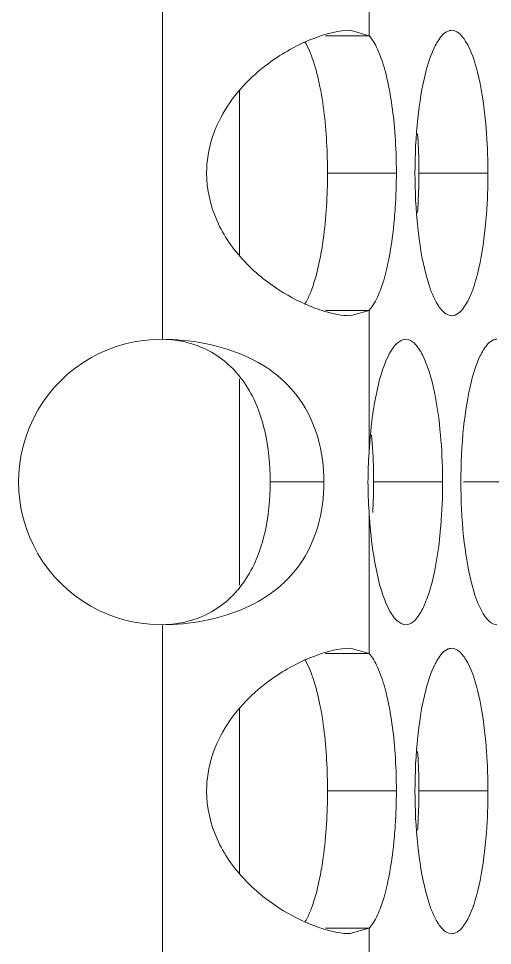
# Model space of a CAD drawing. Header units: millimetres. Extents: x 1177 to 4147, y 93 to 2194.
# Drawn here: x 2888.16 to 2898.13, y 1855.98 to 1875.46 of the extents above; entities that cross this region are included whole.
import ezdxf

# ---------------------------------------------------------------- set-up
doc = ezdxf.new("R2010")
doc.units = ezdxf.units.MM
doc.header["$LTSCALE"] = 0.1
doc.layers.get('0').update_dxf_attribs({"lineweight": 13})
doc.layers.add('标注', color=251, linetype='Continuous', lineweight=9)

msp = doc.modelspace()

# ---------------------------------------------------------------- linework, layer by layer
for p, q in [((2895.532, 1875.104), (2895.532, 1878.091)), ((2891.191, 1868.722), (2891.191, 1875.712)), ((2891.191, 1868.722), (2891.191, 1875.712)), ((2895.532, 1866.343), (2895.532, 1869.33)), ((2895.532, 1862.114), (2895.532, 1865.101)), ((2891.191, 1855.731), (2891.191, 1862.722)), ((2891.191, 1855.731), (2891.191, 1862.722)), ((2895.532, 1853.352), (2895.532, 1856.339))]:
    msp.add_line(p, q)
at = {"layer": '标注'}
for p, q in [((2894.616, 1875.104), (2895.532, 1875.104)), ((2895.532, 1875.104), (2895.137, 1875.217)), ((2892.81, 1873.955), (2892.81, 1870.478)), ((2894.658, 1872.217), (2896.106, 1872.217)), ((2896.581, 1872.217), (2898.032, 1872.217)), ((2894.616, 1869.33), (2895.532, 1869.33)), ((2895.137, 1869.217), (2895.532, 1869.33)), ((2892.81, 1867.889), (2892.81, 1863.554)), ((2893.453, 1865.722), (2894.584, 1865.722)), ((2895.628, 1865.722), (2897.078, 1865.722)), ((2897.516, 1865.722), (2898.97, 1865.722)), ((2894.616, 1862.114), (2895.532, 1862.114)), ((2895.532, 1862.114), (2895.137, 1862.226)), ((2892.81, 1860.965), (2892.81, 1857.488)), ((2894.658, 1859.226), (2896.106, 1859.226)), ((2896.581, 1859.226), (2898.032, 1859.226)), ((2894.616, 1856.339), (2895.532, 1856.339)), ((2895.137, 1856.227), (2895.532, 1856.339))]:
    msp.add_line(p, q, dxfattribs=at)
for centre, radius, start, end in [((2891.161, 1865.722), 3, 89.4166, 270.5834), ((2904.136, 1865.714), 8.627, 175.8208, 179.9495), ((2904.136, 1865.729), 8.627, 180.0505, 184.1792), ((2884.338, 1865.721), 11.29, 356.7614, 0.0035)]:
    msp.add_arc(centre, radius, start, end, dxfattribs=at)
for points, knots in [([(2895.137, 1875.217), (2894.895, 1875.216), (2894.332, 1875.067), (2893.824, 1874.803), (2893.553, 1874.618)], [0, 0, 0, 0, 0.425121, 1, 1, 1, 1]), ([(2896.065, 1873.171), (2896.029, 1873.581), (2895.951, 1874.146), (2895.738, 1874.786), (2895.608, 1875.023), (2895.532, 1875.104)], [0, 0, 0, 0, 0.608781, 0.835781, 1, 1, 1, 1]), ([(2897.27, 1875.217), (2897.244, 1875.217), (2897.116, 1875.188), (2897.03, 1875.072), (2896.976, 1874.985)], [0, 0, 0, 0, 0.199148, 1, 1, 1, 1]), ([(2897.563, 1874.985), (2897.541, 1875.02), (2897.472, 1875.122), (2897.356, 1875.217), (2897.27, 1875.217)], [0, 0, 0, 0, 0.321082, 1, 1, 1, 1]), ([(2894.499, 1874.028), (2894.462, 1874.215), (2894.382, 1874.54), (2894.255, 1874.854), (2894.179, 1874.977)], [0, 0, 0, 0, 0.568754, 1, 1, 1, 1]), ([(2896.976, 1874.985), (2896.95, 1874.945), (2896.841, 1874.739), (2896.77, 1874.516), (2896.724, 1874.337)], [0, 0, 0, 0, 0.20579, 1, 1, 1, 1]), ([(2897.974, 1873.364), (2897.94, 1873.692), (2897.855, 1874.244), (2897.683, 1874.788), (2897.563, 1874.985)], [0, 0, 0, 0, 0.587706, 1, 1, 1, 1]), ([(2893.553, 1874.618), (2893.164, 1874.354), (2892.628, 1873.841), (2892.197, 1872.965), (2892.116, 1872.466), (2892.116, 1872.217)], [0, 0, 0, 0, 0.48685, 0.742674, 1, 1, 1, 1]), ([(2896.724, 1874.337), (2896.642, 1874.019), (2896.533, 1873.312), (2896.497, 1872.6), (2896.497, 1872.217)], [0, 0, 0, 0, 0.462348, 1, 1, 1, 1]), ([(2894.658, 1872.217), (2894.658, 1872.378), (2894.644, 1872.984), (2894.586, 1873.591), (2894.499, 1874.028)], [0, 0, 0, 0, 0.265985, 1, 1, 1, 1]), ([(2898.032, 1872.217), (2898.032, 1872.315), (2898.027, 1872.698), (2898.004, 1873.081), (2897.974, 1873.364)], [0, 0, 0, 0, 0.255763, 1, 1, 1, 1]), ([(2896.106, 1872.217), (2896.106, 1872.298), (2896.103, 1872.616), (2896.086, 1872.934), (2896.065, 1873.171)], [0, 0, 0, 0, 0.253876, 1, 1, 1, 1]), ([(2896.581, 1872.217), (2896.581, 1872.287), (2896.578, 1872.562), (2896.566, 1872.838), (2896.551, 1873.043)], [0, 0, 0, 0, 0.252958, 1, 1, 1, 1]), ([(2892.116, 1872.217), (2892.116, 1871.873), (2892.273, 1871.184), (2892.859, 1870.35), (2893.591, 1869.751), (2894.129, 1869.476), (2894.391, 1869.378)], [0, 0, 0, 0, 0.268228, 0.532568, 0.782157, 1, 1, 1, 1]), ([(2894.499, 1870.406), (2894.526, 1870.542), (2894.623, 1871.141), (2894.658, 1871.749), (2894.658, 1872.217)], [0, 0, 0, 0, 0.228138, 1, 1, 1, 1]), ([(2896.065, 1871.263), (2896.072, 1871.34), (2896.096, 1871.658), (2896.106, 1871.976), (2896.106, 1872.217)], [0, 0, 0, 0, 0.244708, 1, 1, 1, 1]), ([(2896.497, 1872.217), (2896.497, 1871.834), (2896.533, 1871.122), (2896.642, 1870.415), (2896.724, 1870.096)], [0, 0, 0, 0, 0.537652, 1, 1, 1, 1]), ([(2896.551, 1871.39), (2896.556, 1871.458), (2896.573, 1871.733), (2896.581, 1872.009), (2896.581, 1872.217)], [0, 0, 0, 0, 0.246013, 1, 1, 1, 1]), ([(2897.974, 1871.07), (2897.984, 1871.162), (2898.018, 1871.543), (2898.032, 1871.927), (2898.032, 1872.217)], [0, 0, 0, 0, 0.24218, 1, 1, 1, 1]), ([(2895.763, 1869.741), (2895.846, 1869.956), (2895.973, 1870.461), (2896.04, 1870.976), (2896.065, 1871.263)], [0, 0, 0, 0, 0.444382, 1, 1, 1, 1]), ([(2897.563, 1869.449), (2897.683, 1869.645), (2897.855, 1870.19), (2897.94, 1870.742), (2897.974, 1871.07)], [0, 0, 0, 0, 0.412294, 1, 1, 1, 1]), ([(2894.315, 1869.74), (2894.334, 1869.788), (2894.41, 1870.006), (2894.464, 1870.23), (2894.499, 1870.406)], [0, 0, 0, 0, 0.222237, 1, 1, 1, 1]), ([(2896.724, 1870.096), (2896.741, 1870.03), (2896.805, 1869.807), (2896.889, 1869.588), (2896.976, 1869.449)], [0, 0, 0, 0, 0.294324, 1, 1, 1, 1]), ([(2894.179, 1869.456), (2894.192, 1869.476), (2894.244, 1869.568), (2894.286, 1869.664), (2894.315, 1869.74)], [0, 0, 0, 0, 0.224904, 1, 1, 1, 1]), ([(2895.532, 1869.33), (2895.554, 1869.353), (2895.652, 1869.478), (2895.718, 1869.624), (2895.763, 1869.741)], [0, 0, 0, 0, 0.205277, 1, 1, 1, 1]), ([(2896.976, 1869.449), (2896.997, 1869.414), (2897.067, 1869.311), (2897.184, 1869.217), (2897.27, 1869.217)], [0, 0, 0, 0, 0.321073, 1, 1, 1, 1]), ([(2897.27, 1869.217), (2897.295, 1869.217), (2897.424, 1869.246), (2897.509, 1869.361), (2897.563, 1869.449)], [0, 0, 0, 0, 0.199481, 1, 1, 1, 1]), ([(2894.391, 1869.378), (2894.459, 1869.353), (2894.701, 1869.271), (2894.955, 1869.217), (2895.137, 1869.217)], [0, 0, 0, 0, 0.288359, 1, 1, 1, 1]), ([(2894.067, 1867.465), (2893.918, 1867.674), (2893.546, 1868.053), (2892.84, 1868.442), (2892.04, 1868.667), (2891.477, 1868.719), (2891.191, 1868.722)], [0, 0, 0, 0, 0.237278, 0.48061, 0.736199, 1, 1, 1, 1]), ([(2893.453, 1865.722), (2893.453, 1866.081), (2893.385, 1866.787), (2893.02, 1867.784), (2892.252, 1868.541), (2891.545, 1868.717), (2891.191, 1868.722)], [0, 0, 0, 0, 0.257867, 0.504597, 0.746083, 1, 1, 1, 1]), ([(2896.304, 1868.721), (2896.237, 1868.721), (2896.078, 1868.628), (2895.918, 1868.363), (2895.77, 1867.969), (2895.699, 1867.657), (2895.666, 1867.481)], [0, 0, 0, 0, 0.138263, 0.343336, 0.632179, 1, 1, 1, 1]), ([(2896.542, 1868.573), (2896.525, 1868.596), (2896.463, 1868.667), (2896.37, 1868.721), (2896.304, 1868.721)], [0, 0, 0, 0, 0.303752, 1, 1, 1, 1]), ([(2898.221, 1868.722), (2898.196, 1868.722), (2898.069, 1868.692), (2897.985, 1868.577), (2897.932, 1868.49)], [0, 0, 0, 0, 0.197833, 1, 1, 1, 1]), ([(2897.011, 1866.941), (2896.972, 1867.281), (2896.897, 1867.75), (2896.712, 1868.291), (2896.604, 1868.496), (2896.542, 1868.573)], [0, 0, 0, 0, 0.599408, 0.827175, 1, 1, 1, 1]), ([(2897.932, 1868.49), (2897.907, 1868.449), (2897.799, 1868.244), (2897.73, 1868.021), (2897.685, 1867.842)], [0, 0, 0, 0, 0.205443, 1, 1, 1, 1]), ([(2897.685, 1867.842), (2897.604, 1867.523), (2897.497, 1866.816), (2897.462, 1866.105), (2897.462, 1865.722)], [0, 0, 0, 0, 0.462235, 1, 1, 1, 1]), ([(2894.584, 1865.722), (2894.584, 1866.038), (2894.504, 1866.655), (2894.239, 1867.223), (2894.067, 1867.465)], [0, 0, 0, 0, 0.515812, 1, 1, 1, 1]), ([(2895.666, 1867.481), (2895.649, 1867.394), (2895.585, 1867.017), (2895.548, 1866.635), (2895.532, 1866.343)], [0, 0, 0, 0, 0.233018, 1, 1, 1, 1]), ([(2897.078, 1865.722), (2897.078, 1865.826), (2897.072, 1866.233), (2897.045, 1866.64), (2897.011, 1866.941)], [0, 0, 0, 0, 0.256515, 1, 1, 1, 1]), ([(2895.628, 1865.722), (2895.628, 1865.806), (2895.624, 1866.137), (2895.606, 1866.468), (2895.584, 1866.713)], [0, 0, 0, 0, 0.254236, 1, 1, 1, 1]), ([(2891.191, 1862.722), (2891.545, 1862.726), (2892.252, 1862.902), (2893.02, 1863.659), (2893.385, 1864.656), (2893.453, 1865.362), (2893.453, 1865.722)], [0, 0, 0, 0, 0.253917, 0.495403, 0.742133, 1, 1, 1, 1]), ([(2894.067, 1863.978), (2894.239, 1864.22), (2894.504, 1864.788), (2894.584, 1865.405), (2894.584, 1865.722)], [0, 0, 0, 0, 0.484188, 1, 1, 1, 1]), ([(2897.011, 1864.503), (2897.022, 1864.6), (2897.061, 1865.005), (2897.078, 1865.413), (2897.078, 1865.722)], [0, 0, 0, 0, 0.241125, 1, 1, 1, 1]), ([(2897.462, 1865.722), (2897.462, 1865.339), (2897.497, 1864.627), (2897.604, 1863.92), (2897.685, 1863.601)], [0, 0, 0, 0, 0.537765, 1, 1, 1, 1]), ([(2895.532, 1865.101), (2895.538, 1865), (2895.565, 1864.618), (2895.613, 1864.238), (2895.666, 1863.962)], [0, 0, 0, 0, 0.264818, 1, 1, 1, 1]), ([(2896.542, 1862.87), (2896.604, 1862.948), (2896.712, 1863.152), (2896.897, 1863.693), (2896.972, 1864.163), (2897.011, 1864.503)], [0, 0, 0, 0, 0.172825, 0.400592, 1, 1, 1, 1]), ([(2891.191, 1862.722), (2891.477, 1862.724), (2892.04, 1862.776), (2892.84, 1863.002), (2893.546, 1863.391), (2893.918, 1863.769), (2894.067, 1863.978)], [0, 0, 0, 0, 0.263801, 0.51939, 0.762722, 1, 1, 1, 1]), ([(2895.666, 1863.962), (2895.699, 1863.787), (2895.77, 1863.475), (2895.918, 1863.081), (2896.078, 1862.816), (2896.237, 1862.722), (2896.304, 1862.722)], [0, 0, 0, 0, 0.367821, 0.656664, 0.861737, 1, 1, 1, 1]), ([(2897.685, 1863.601), (2897.702, 1863.535), (2897.764, 1863.313), (2897.847, 1863.093), (2897.932, 1862.953)], [0, 0, 0, 0, 0.294624, 1, 1, 1, 1]), ([(2896.304, 1862.722), (2896.325, 1862.722), (2896.421, 1862.738), (2896.496, 1862.811), (2896.542, 1862.87)], [0, 0, 0, 0, 0.213946, 1, 1, 1, 1]), ([(2897.932, 1862.953), (2897.953, 1862.919), (2898.022, 1862.817), (2898.136, 1862.722), (2898.221, 1862.722)], [0, 0, 0, 0, 0.32265, 1, 1, 1, 1]), ([(2895.137, 1862.226), (2894.895, 1862.226), (2894.332, 1862.076), (2893.824, 1861.812), (2893.553, 1861.628)], [0, 0, 0, 0, 0.425121, 1, 1, 1, 1]), ([(2896.065, 1860.181), (2896.029, 1860.59), (2895.951, 1861.155), (2895.738, 1861.796), (2895.608, 1862.033), (2895.532, 1862.114)], [0, 0, 0, 0, 0.608781, 0.835781, 1, 1, 1, 1]), ([(2897.27, 1862.226), (2897.244, 1862.226), (2897.116, 1862.197), (2897.03, 1862.082), (2896.976, 1861.995)], [0, 0, 0, 0, 0.199148, 1, 1, 1, 1]), ([(2897.563, 1861.995), (2897.541, 1862.029), (2897.472, 1862.132), (2897.356, 1862.226), (2897.27, 1862.226)], [0, 0, 0, 0, 0.321082, 1, 1, 1, 1]), ([(2894.499, 1861.037), (2894.462, 1861.224), (2894.382, 1861.55), (2894.255, 1861.864), (2894.179, 1861.987)], [0, 0, 0, 0, 0.568754, 1, 1, 1, 1]), ([(2896.976, 1861.995), (2896.95, 1861.954), (2896.841, 1861.749), (2896.77, 1861.526), (2896.724, 1861.347)], [0, 0, 0, 0, 0.20579, 1, 1, 1, 1]), ([(2897.974, 1860.374), (2897.94, 1860.701), (2897.855, 1861.253), (2897.683, 1861.798), (2897.563, 1861.995)], [0, 0, 0, 0, 0.587706, 1, 1, 1, 1]), ([(2893.553, 1861.628), (2893.164, 1861.363), (2892.628, 1860.85), (2892.197, 1859.974), (2892.116, 1859.475), (2892.116, 1859.226)], [0, 0, 0, 0, 0.48685, 0.742674, 1, 1, 1, 1]), ([(2896.724, 1861.347), (2896.642, 1861.028), (2896.533, 1860.321), (2896.497, 1859.609), (2896.497, 1859.226)], [0, 0, 0, 0, 0.462348, 1, 1, 1, 1]), ([(2894.658, 1859.226), (2894.658, 1859.388), (2894.644, 1859.994), (2894.586, 1860.601), (2894.499, 1861.037)], [0, 0, 0, 0, 0.265985, 1, 1, 1, 1]), ([(2898.032, 1859.226), (2898.032, 1859.324), (2898.027, 1859.707), (2898.004, 1860.09), (2897.974, 1860.374)], [0, 0, 0, 0, 0.255763, 1, 1, 1, 1]), ([(2896.106, 1859.226), (2896.106, 1859.307), (2896.103, 1859.626), (2896.086, 1859.944), (2896.065, 1860.181)], [0, 0, 0, 0, 0.253876, 1, 1, 1, 1]), ([(2896.581, 1859.226), (2896.581, 1859.296), (2896.578, 1859.572), (2896.566, 1859.848), (2896.551, 1860.053)], [0, 0, 0, 0, 0.252958, 1, 1, 1, 1]), ([(2892.116, 1859.226), (2892.116, 1858.883), (2892.273, 1858.193), (2892.859, 1857.359), (2893.591, 1856.761), (2894.129, 1856.486), (2894.391, 1856.388)], [0, 0, 0, 0, 0.268228, 0.532568, 0.782157, 1, 1, 1, 1]), ([(2894.499, 1857.416), (2894.526, 1857.551), (2894.623, 1858.15), (2894.658, 1858.758), (2894.658, 1859.226)], [0, 0, 0, 0, 0.228138, 1, 1, 1, 1]), ([(2896.065, 1858.272), (2896.072, 1858.35), (2896.096, 1858.667), (2896.106, 1858.986), (2896.106, 1859.226)], [0, 0, 0, 0, 0.244708, 1, 1, 1, 1]), ([(2896.497, 1859.226), (2896.497, 1858.844), (2896.533, 1858.131), (2896.642, 1857.425), (2896.724, 1857.106)], [0, 0, 0, 0, 0.537652, 1, 1, 1, 1]), ([(2896.551, 1858.4), (2896.556, 1858.468), (2896.573, 1858.743), (2896.581, 1859.019), (2896.581, 1859.226)], [0, 0, 0, 0, 0.246013, 1, 1, 1, 1]), ([(2897.974, 1858.079), (2897.984, 1858.171), (2898.018, 1858.553), (2898.032, 1858.936), (2898.032, 1859.226)], [0, 0, 0, 0, 0.24218, 1, 1, 1, 1]), ([(2895.763, 1856.75), (2895.846, 1856.965), (2895.973, 1857.471), (2896.04, 1857.985), (2896.065, 1858.272)], [0, 0, 0, 0, 0.444382, 1, 1, 1, 1]), ([(2897.563, 1856.458), (2897.683, 1856.655), (2897.855, 1857.199), (2897.94, 1857.752), (2897.974, 1858.079)], [0, 0, 0, 0, 0.412294, 1, 1, 1, 1]), ([(2894.315, 1856.75), (2894.334, 1856.798), (2894.41, 1857.015), (2894.464, 1857.24), (2894.499, 1857.416)], [0, 0, 0, 0, 0.222237, 1, 1, 1, 1]), ([(2896.724, 1857.106), (2896.741, 1857.04), (2896.805, 1856.817), (2896.889, 1856.597), (2896.976, 1856.458)], [0, 0, 0, 0, 0.294324, 1, 1, 1, 1]), ([(2894.179, 1856.466), (2894.192, 1856.486), (2894.244, 1856.577), (2894.286, 1856.674), (2894.315, 1856.75)], [0, 0, 0, 0, 0.224904, 1, 1, 1, 1]), ([(2895.532, 1856.339), (2895.554, 1856.363), (2895.652, 1856.487), (2895.718, 1856.633), (2895.763, 1856.75)], [0, 0, 0, 0, 0.205277, 1, 1, 1, 1]), ([(2896.976, 1856.458), (2896.997, 1856.424), (2897.067, 1856.321), (2897.184, 1856.226), (2897.27, 1856.226)], [0, 0, 0, 0, 0.321073, 1, 1, 1, 1]), ([(2897.27, 1856.226), (2897.295, 1856.226), (2897.424, 1856.256), (2897.509, 1856.371), (2897.563, 1856.458)], [0, 0, 0, 0, 0.199481, 1, 1, 1, 1]), ([(2894.391, 1856.388), (2894.459, 1856.362), (2894.701, 1856.281), (2894.955, 1856.227), (2895.137, 1856.227)], [0, 0, 0, 0, 0.288359, 1, 1, 1, 1])]:
    msp.add_open_spline(points, degree=3, knots=knots, dxfattribs=at)

doc.saveas('drawing.dxf')
